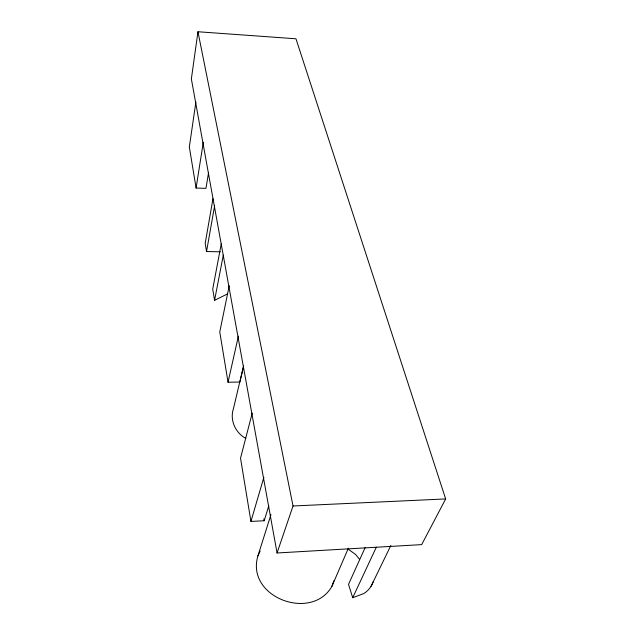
<?xml version="1.0" encoding="UTF-8"?>
<svg xmlns="http://www.w3.org/2000/svg" width="635" height="635" viewBox="0 0 635 635"><rect width="100%" height="100%" fill="white"/><g stroke="black" fill="none" stroke-linecap="round" stroke-linejoin="round"><path stroke-width="0.95" d="M197.953 31.75L191.365 78.946L277.058 552.982L421.688 544.616L445.667 498.935L295.966 38.783L197.953 31.75L293.029 505.992L277.058 552.982M195.898 101.981L189.333 146.971L196.088 188.039L205.946 188.373L208.534 172.807M196.088 188.039L203.303 142.2M212.971 198.691L205.192 243.388L206.534 251.539L220.281 251.785M206.534 251.539L214.614 205.819M270.954 514.628L257.913 555.919C245.499 597.321 311.65 621.887 331.907 586.367L348.393 548.14M221.266 243.872L212.717 289.1L214.566 300.363L227.393 293.941M214.566 300.363L223.306 255.111M229.227 285.726L219.766 331.954L228.036 382.23L239.871 382.056L243.499 366.744M228.036 382.23L238.379 336.161M243.562 365.998L233.355 409.011C229.648 420.1 235.561 433.11 245.816 438.372M252.222 413.083L240.53 458.184L250.936 521.422L264.16 520.764L268.803 505.778M250.936 521.422L263.882 477.274M331.907 586.367L333.931 580.684M365.117 547.68L348.512 584.351L352.703 597.733L363.752 593.574A30.321 25.678 32.5 0 0 373.166 581.747M257.913 555.919L260.167 551.061M352.703 597.733L376.341 547.164M371.015 586.351L390.866 545.457M293.029 505.992L445.667 498.935M348.591 549.442L355.608 554.474L359.521 559.316M263.827 518.827L264.16 520.764"/></g></svg>
